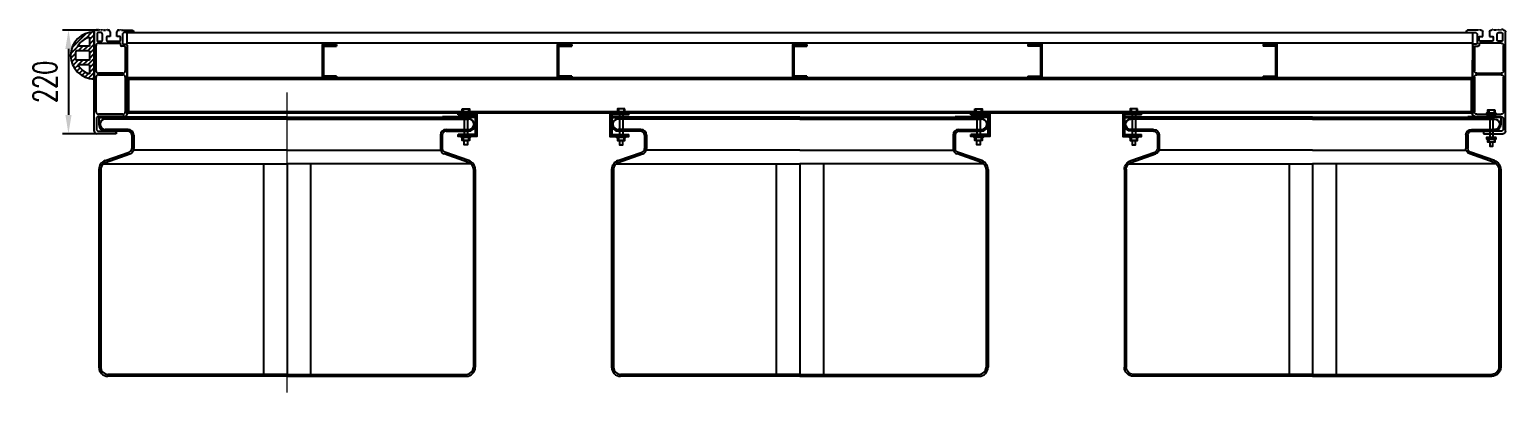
# Model space of a CAD drawing. Header units: millimetres. Extents: x -1822632 to -1305911, y 1206448 to 1536160.
# Drawn here: x -1658786 to -1655649, y 1241614 to 1242384 of the extents above; entities that cross this region are included whole.
import ezdxf

# ---------------------------------------------------------------- set-up
doc = ezdxf.new("R2010")
doc.units = ezdxf.units.MM
doc.header["$LTSCALE"] = 1000
doc.layers.get('DEFPOINTS').update_dxf_attribs({"linetype": 'CONTINUOUS'})
for name, color, linetype in [('DOTE', 1, 'CONTINUOUS'), ('L-struct-elev-18', 4, 'CONTINUOUS'), ('PUB_DIM', 3, 'CONTINUOUS'), ('主梁', 3, 'CONTINUOUS'), ('浮筒', 252, 'CONTINUOUS'), ('螺栓', 146, 'CONTINUOUS'), ('铝合金', 7, 'CONTINUOUS'), ('铝架', 4, 'CONTINUOUS'), ('防撞橡胶条', 4, 'CONTINUOUS')]:
    doc.layers.add(name, color=color, linetype=linetype)
doc.styles.add('_TCH_DIM', font='SIMPLEX.shx', dxfattribs={"width": 0.7, "bigfont": 'GBCBIG.shx'})
doc.dimstyles.new('TCH_1_800', dxfattribs={"dimscale": 0.5, "dimtxt": 100, "dimasz": 80, "dimexe": 25, "dimexo": 30, "dimgap": 50, "dimtad": 1, "dimdec": 0, "dimzin": 0, "dimdsep": 46, "dimtxsty": '_TCH_DIM', "dimcen": 0.09, "dimclrt": 7, "dimazin": 2, "dimtfac": 1, "dimtdec": 0, "dimtix": 1, "dimtmove": 2, "dimatfit": 3, "dimfxl": 1, "dimtolj": 1, "dimtzin": 0, "dimarcsym": 0})
pattern_1 = [(45, (-4447926.2568, 399298.6582), (-1.767766953, 1.767766953), []), (45, (-4447925.0783, 399298.6582), (-1.767766953, 1.767766953), [])]
pattern_2 = [(45, (-4446892.6163, 399199.969), (-3.535533906, 3.535533906), []), (45, (-4446890.2593, 399199.969), (-3.535533906, 3.535533906), [])]
pattern_3 = [(45, (-4447392.6163, 399199.969), (-3.535533906, 3.535533906), []), (45, (-4447390.2593, 399199.969), (-3.535533906, 3.535533906), [])]
pattern_4 = [(45, (-4446836.2568, 399298.6582), (-1.767766953, 1.767766953), []), (45, (-4446835.0783, 399298.6582), (-1.767766953, 1.767766953), [])]

# ---------------------------------------------------------------- blocks, each defined once
blk = doc.blocks.new('浮箱800×550')
at = {"layer": '浮筒'}
for p, q in [((0, 0), (-400, 0)), ((-400, 0), (-400, -15)), ((0, 0), (400, 0)), ((0, -4), (-386.4, -4)), ((-338, -26), (-386.4, -26)), ((-338, -30), (-385, -30)), ((0, -4), (386.4, -4)), ((338, -26), (386.4, -26)), ((338, -30), (385, -30)), ((400, 0), (400, -15)), ((-330, -38), (-330, -66.8)), ((-326, -38), (-326, -66.8)), ((326, -38), (326, -66.8)), ((330, -38), (330, -66.8)), ((-386.6, -92.2), (-335.4, -74.4)), ((-385.9, -96.2), (-334.1, -78.1)), ((0, -69.7), (-326.3, -69.7)), ((0, -69.7), (326.3, -69.7)), ((385.9, -96.2), (334.1, -78.1)), ((386.6, -92.2), (335.4, -74.4)), ((-400, -111.1), (-400, -531)), ((-396, -110.3), (-396, -531)), ((-390.7, -98.9), (0, -98.9)), ((-50, -98.9), (-50, -548.2)), ((0, -98.9), (0, -548.2)), ((0, -98.9), (0, -548.2)), ((390.7, -98.9), (0, -98.9)), ((50, -98.9), (50, -548.2)), ((396, -110.3), (396, -531)), ((400, -111.1), (400, -531)), ((0, -546), (-381, -546)), ((0, -550), (-381, -550)), ((0, -546), (381, -546)), ((0, -550), (381, -550))]:
    blk.add_line(p, q, dxfattribs=at)
at = {"layer": '浮筒', "lineweight": 35}
for points in [[(-399.9, 0), (-330.3, 0)], [(-399.9, 0), (-330.3, 0)], [(399.9, 0), (330.3, 0)], [(399.9, 0), (330.3, 0)]]:
    blk.add_lwpolyline(points, dxfattribs=at)
at = {"layer": '浮筒'}
for centre, radius, start, end in [((-385, -15), 15, 180, 270), ((-386.4, -15), 11, 90, 270), ((-338, -38), 12, 0, 90), ((-338, -38), 8, 0, 90), ((338, -38), 12, 90, 180), ((338, -38), 8, 90, 180), ((385, -15), 15, 270, 0), ((386.4, -15), 11, 270, 90), ((-380, -111.1), 20, 109.1798, 180), ((-338, -66.8), 8, 289.1798, 0), ((-338, -66.8), 12, 289.1798, 0), ((338, -66.8), 12, 180, 250.8202), ((338, -66.8), 8, 180, 250.8202), ((380, -111.1), 20, 0, 70.8202), ((-381, -110.3), 15, 109.1798, 180), ((381, -110.3), 15, 0, 70.8202), ((-381, -531), 19, 180, 270), ((-381, -531), 15, 180, 270), ((381, -531), 19, 270, 0), ((381, -531), 15, 270, 0)]:
    blk.add_arc(centre, radius, start, end, dxfattribs=at)
blk = doc.blocks.new('螺栓')
at = {"layer": '螺栓'}
for p, q in [((-5.6, 9), (-5.6, 2.2)), ((-3.4, 0), (-3.4, -49.4)), ((3.4, 0), (3.4, -49.4)), ((5.6, 9), (5.6, 2.2)), ((-5.6, -51.7), (-5.6, -58.4)), ((5.6, -51.7), (5.6, -58.4))]:
    blk.add_line(p, q, dxfattribs=at)
for points in [[(-10.1, 2.2), (10.1, 2.2), (10.1, 0), (-10.1, 0)], [(-7.9, 9), (7.9, 9), (7.9, 2.2), (-7.9, 2.2)], [(-10.1, -49.4), (10.1, -49.4), (10.1, -51.7), (-10.1, -51.7)], [(-7.9, -51.7), (7.9, -51.7), (7.9, -58.4), (-7.9, -58.4)], [(-3.4, -58.4), (3.4, -58.4), (3.4, -67.4), (-3.4, -67.4)]]:
    blk.add_lwpolyline(points, close=True, dxfattribs=at)
blk = doc.blocks.new('*D337')
at = {"layer": 'DEFPOINTS', "color": 0, "transparency": 16777216}
for p in [(-1658624.7, 1242383.1), (-1658703.6, 1242163.1), (-1658623.1, 1242163.1)]:
    blk.add_point(p, dxfattribs=at)
at = {"layer": 'PUB_DIM', "color": 0, "lineweight": -2, "transparency": 16777216}
for p, q in [((-1658639.7, 1242383.1), (-1658716.1, 1242383.1)), ((-1658703.6, 1242343.1), (-1658703.6, 1242203.1)), ((-1658638.1, 1242163.1), (-1658716.1, 1242163.1))]:
    blk.add_line(p, q, dxfattribs=at)
at = {"layer": 'PUB_DIM', "color": 0, "transparency": 16777216}
for points in [[(-1658710.2, 1242343.1), (-1658696.9, 1242343.1), (-1658703.6, 1242383.1)], [(-1658710.2, 1242203.1), (-1658696.9, 1242203.1), (-1658703.6, 1242163.1)]]:
    blk.add_solid(points, dxfattribs=at)
at = {"layer": 'PUB_DIM', "color": 7, "transparency": 16777216, "insert": (-1658753.6, 1242273.1), "char_height": 50, "attachment_point": 5, "rotation": 90, "style": '_TCH_DIM'}
blk.add_mtext('\\A1;220', dxfattribs=at)
blk = doc.blocks.new('主型材2')
at = {"layer": '铝合金', "lineweight": 25}
for p, q in [((-70, -109.8), (-70, 101.2)), ((-66, 105.2), (-65.4, 105.2)), ((-65.4, 105.2), (-64.8, 106.2)), ((-64.8, 106.2), (-64.6, 106.2)), ((-64.6, 106.2), (-63.9, 105.2)), ((-63.9, 105.2), (-63.3, 106.2)), ((-63.9, 96.3), (-63.9, 83.9)), ((-63.3, 106.2), (-63.1, 106.2)), ((-63.1, 106.2), (-62.5, 105.2)), ((-62.5, 105.2), (-61.9, 105.2)), ((-61.9, 105.2), (-61.2, 106.2)), ((-61.2, 106.2), (-61.1, 106.2)), ((-61.1, 106.2), (-60.4, 105.2)), ((-60.4, 105.2), (-59.7, 106.2)), ((-56.4, 100.3), (-59.9, 100.3)), ((-59.7, 106.2), (-59.6, 106.2)), ((-59.6, 106.2), (-58.9, 105.2)), ((-57.9, 105.2), (-58.9, 105.2)), ((-57.9, 105.2), (-57.2, 106.2)), ((-57.2, 106.2), (-57.1, 106.2)), ((-57.1, 106.2), (-56.4, 105.2)), ((-56.4, 105.2), (-55.7, 106.2)), ((-55.7, 106.2), (-55.6, 106.2)), ((-55.6, 106.2), (-54.9, 105.2)), ((-54.8, 105.2), (-54, 106.2)), ((-54, 106.2), (-54, 106.2)), ((-54, 106.2), (-53.3, 105.2)), ((-53.3, 105.2), (-52.6, 106.2)), ((-52.6, 106.2), (-52.5, 106.2)), ((-52.5, 106.2), (-51.8, 105.2)), ((-52.4, 83.9), (-52.4, 96.3)), ((-51.8, 105.2), (-51.1, 106.2)), ((-51.1, 106.2), (-51, 106.2)), ((-51, 106.2), (-50.3, 105.2)), ((-50.3, 105.2), (-45.8, 105.2)), ((-45.8, 105.2), (-45.1, 106.2)), ((-45.1, 106.2), (-45, 106.2)), ((-45, 106.2), (-44.3, 105.2)), ((-44.3, 105.2), (-43.6, 106.2)), ((-43.6, 106.2), (-43.5, 106.2)), ((-43.5, 106.2), (-42.8, 105.2)), ((-42.8, 105.2), (-42.1, 106.2)), ((-42.1, 106.2), (-42, 106.2)), ((-42, 106.2), (-41.3, 105.2)), ((-41.3, 105.2), (-40.1, 105.2)), ((-36.1, 101.2), (-36.1, 91.8)), ((-21.5, 91.8), (-21.5, 101.2)), ((-17.5, 105.2), (-16.4, 105.2)), ((-16.4, 105.2), (-15.7, 106.2)), ((-15.7, 106.2), (-15.6, 106.2)), ((-15.6, 106.2), (-14.9, 105.2)), ((-14.9, 105.2), (-14.2, 106.2)), ((-14.2, 106.2), (-14.1, 106.2)), ((-14.1, 106.2), (-13.4, 105.2)), ((-13.4, 105.2), (-12.7, 106.2)), ((-12.7, 106.2), (-12.6, 106.2)), ((-12.6, 106.2), (-11.9, 105.2)), ((-11.9, 105.2), (11.1, 105.2)), ((-10, 95.3), (-10, 77.3)), ((14.1, 100.3), (-5, 100.3)), ((11.1, 105.2), (14.1, 102.3)), ((14.1, 102.3), (14.1, 100.3)), ((-65.9, 18.5), (-65.9, 72.7)), ((-61.9, 81.9), (-54.4, 81.9)), ((-61, 77.7), (-16, 77.7)), ((-43.6, 89.8), (-43.6, 83.9)), ((-36.1, 91.8), (-41.6, 91.8)), ((-41.6, 81.9), (-16, 81.9)), ((-41.6, 81.9), (-16, 81.9)), ((-16, 91.8), (-21.5, 91.8)), ((-14, 83.9), (-14, 89.8)), ((-14, 75.7), (-14, 73.3)), ((-6, 71.3), (-12, 71.3)), ((-8, 75.3), (-2, 75.3)), ((-4, 69.3), (-4, 18.5)), ((0, 73.3), (0, -73.3)), ((0, -73.7), (0, 41.2)), ((-65.9, -68.7), (-65.9, 5.3)), ((-9, 13.5), (-60.9, 13.5)), ((-60.9, 10.3), (-9, 10.3)), ((-4, 5.3), (-4, -68.7)), ((-65.4, -83.3), (-65.4, -104.8)), ((-9, -73.7), (-60.9, -73.7)), ((-5, -78.3), (-60.4, -78.3)), ((-23.4, -114.8), (-65, -114.8)), ((-60.4, -109.8), (-25.4, -109.8)), ((-23.4, -111.8), (-23.4, -114.8))]:
    blk.add_line(p, q, dxfattribs=at)
for centre, radius, start, end in [((-66, 101.2), 4, 90, 180), ((-59.9, 96.3), 4, 90, 180), ((-56.4, 96.3), 4, 0, 90), ((-40.1, 101.2), 4, 0, 90), ((-17.5, 101.2), 4, 90, 180), ((-5, 95.3), 5, 90, 180), ((-60.9, 72.7), 5, 90, 180), ((-61.9, 83.9), 2, 180, 270), ((-54.4, 83.9), 2, 270, 0), ((-41.6, 89.8), 2, 90, 180), ((-41.6, 83.9), 2, 180, 270), ((-16, 89.8), 2, 0, 90), ((-16, 83.9), 2, 270, 0), ((-16, 75.7), 2, 0, 90), ((-12, 73.3), 2, 180, 270), ((-8, 77.3), 2, 180, 270), ((-6, 69.3), 2, 0, 90), ((-2, 73.3), 2, 0, 90), ((-60.9, 18.5), 5, 180, 270), ((-60.9, 5.3), 5, 90, 180), ((-9, 18.5), 5, 270, 0), ((-9, 5.3), 5, 0, 90), ((-60.9, -68.7), 5, 180, 270), ((-60.4, -83.3), 5, 90, 180), ((-9, -68.7), 5, 270, 0), ((-5, -73.3), 5, 270, 0), ((-65, -109.8), 5, 180, 270), ((-60.4, -104.8), 5, 180, 270), ((-25.4, -111.8), 2, 0, 90)]:
    blk.add_arc(centre, radius, start, end, dxfattribs=at)
blk = doc.blocks.new('D型防撞条')
at = {"layer": '防撞橡胶条'}
h = blk.add_hatch(dxfattribs=at)
h.set_pattern_fill('橡胶', color=256, scale=2)
h.set_pattern_definition([(45, (-2124153.6965, -537261.837), (-5.000000133, 5.000000133), []), (135, (-2124142.565, -537261.837), (-5.000000133, -5.000000133), [1.6, -5.471068])])
h.paths.add_polyline_path([(0, 50, 1), (0, -50)])
h.paths.add_polyline_path([(-10, 20), (-34.6, 20, -0.201283), (-10, 38.7)], flags=16)
h.paths.add_polyline_path([(-10, 10), (-10, -10), (-38.7, -10, -0.127017), (-38.7, 10)], flags=16)
h.paths.add_polyline_path([(-10, -20), (-10, -38.7, -0.201283), (-34.6, -20)], flags=16)
for p, q in [((-10, 38.7), (-10, 20)), ((0, 50), (0, -50)), ((-10, 10), (-38.7, 10)), ((-10, 20), (-34.6, 20)), ((-10, 10), (-10, -10)), ((-10, -10), (-38.7, -10)), ((-10, -20), (-34.6, -20)), ((-10, -20), (-10, -38.7))]:
    blk.add_line(p, q, dxfattribs=at)
for radius, start, end in [(50, 90, 270), (40, 104.4775, 150), (40, 165.5225, 194.4775), (40, 210, 255.5225)]:
    blk.add_arc((0, 0), radius, start, end, dxfattribs=at)

msp = doc.modelspace()

# ---------------------------------------------------------------- hatches: boundary and pattern name
at = {"layer": '铝架'}
h = msp.add_hatch(dxfattribs=at)
h.set_pattern_fill('金属', color=256, scale=2)
h.set_pattern_definition([(45, (-4447892.6163, 399199.969), (-3.535533906, 3.535533906), []), (45, (-4447890.2593, 399199.969), (-3.535533906, 3.535533906), [])])
h.paths.add_polyline_path([(-1658160.912, 1242349.162), (-1658133.912, 1242349.162), (-1658133.912, 1242352.162), (-1658163.912, 1242352.162), (-1658163.912, 1242282.162), (-1658133.912, 1242282.162), (-1658133.912, 1242285.162), (-1658160.912, 1242285.162)])
h = msp.add_hatch(dxfattribs=at)
h.set_pattern_fill('金属', color=256, scale=2)
h.set_pattern_definition(pattern_3)
h.paths.add_polyline_path([(-1657660.912, 1242349.162), (-1657633.912, 1242349.162), (-1657633.912, 1242352.162), (-1657663.912, 1242352.162), (-1657663.912, 1242282.162), (-1657633.912, 1242282.162), (-1657633.912, 1242285.162), (-1657660.912, 1242285.162)])
h = msp.add_hatch(dxfattribs=at)
h.set_pattern_fill('金属', color=256, scale=2)
h.set_pattern_definition(pattern_2)
h.paths.add_polyline_path([(-1657160.912, 1242349.162), (-1657133.912, 1242349.162), (-1657133.912, 1242352.162), (-1657163.912, 1242352.162), (-1657163.912, 1242282.162), (-1657133.912, 1242282.162), (-1657133.912, 1242285.162), (-1657160.912, 1242285.162)])
h = msp.add_hatch(dxfattribs=at)
h.set_pattern_fill('金属', color=256, scale=2)
h.set_pattern_definition(pattern_3)
h.paths.add_polyline_path([(-1656636.912, 1242349.162), (-1656663.912, 1242349.162), (-1656663.912, 1242352.162), (-1656633.912, 1242352.162), (-1656633.912, 1242282.162), (-1656663.912, 1242282.162), (-1656663.912, 1242285.162), (-1656636.912, 1242285.162)])
h = msp.add_hatch(dxfattribs=at)
h.set_pattern_fill('金属', color=256, scale=2)
h.set_pattern_definition(pattern_2)
h.paths.add_polyline_path([(-1656136.912, 1242349.162), (-1656163.912, 1242349.162), (-1656163.912, 1242352.162), (-1656133.912, 1242352.162), (-1656133.912, 1242282.162), (-1656163.912, 1242282.162), (-1656163.912, 1242285.162), (-1656136.912, 1242285.162)])
h = msp.add_hatch(dxfattribs=at)
h.set_pattern_fill('金属', color=256)
h.set_pattern_definition(pattern_1)
h.paths.add_polyline_path([(-1657875.317, 1242207.162), (-1657875.317, 1242203.162), (-1657839.317, 1242203.162), (-1657839.317, 1242161.162), (-1657875.317, 1242161.162), (-1657875.317, 1242157.162), (-1657835.317, 1242157.162), (-1657835.317, 1242207.162)])
h = msp.add_hatch(dxfattribs=at)
h.set_pattern_fill('金属', color=256)
h.set_pattern_definition(pattern_4)
h.paths.add_polyline_path([(-1657552.507, 1242207.162), (-1657552.507, 1242157.162), (-1657512.507, 1242157.162), (-1657512.507, 1242161.162), (-1657548.507, 1242161.162), (-1657548.507, 1242203.162), (-1657512.507, 1242203.162), (-1657512.507, 1242207.162)])
h = msp.add_hatch(dxfattribs=at)
h.set_pattern_fill('金属', color=256)
h.set_pattern_definition(pattern_4)
h.paths.add_polyline_path([(-1656785.317, 1242207.162), (-1656785.317, 1242203.162), (-1656749.317, 1242203.162), (-1656749.317, 1242161.162), (-1656785.317, 1242161.162), (-1656785.317, 1242157.162), (-1656745.317, 1242157.162), (-1656745.317, 1242207.162)])
h = msp.add_hatch(dxfattribs=at)
h.set_pattern_fill('金属', color=256)
h.set_pattern_definition(pattern_1)
h.paths.add_polyline_path([(-1656462.507, 1242207.162), (-1656462.507, 1242157.162), (-1656422.507, 1242157.162), (-1656422.507, 1242161.162), (-1656458.507, 1242161.162), (-1656458.507, 1242203.162), (-1656422.507, 1242203.162), (-1656422.507, 1242207.162)])

# ---------------------------------------------------------------- linework, layer by layer
at = {"layer": 'DOTE', "lineweight": 9}
msp.add_lwpolyline([(-1658238.912, 1241613.772), (-1658238.912, 1242250.604)], dxfattribs=at)
at = {"layer": 'L-struct-elev-18'}
msp.add_lwpolyline([(-1658578.939, 1242378.179), (-1655718.939, 1242378.179), (-1655718.939, 1242355.179), (-1658578.939, 1242355.179)], close=True, dxfattribs=at)
at = {"layer": '铝架'}
for p, q in [((-1658133.912, 1242352.162), (-1658133.912, 1242349.162)), ((-1657633.912, 1242352.162), (-1657633.912, 1242349.162)), ((-1657133.912, 1242352.162), (-1657133.912, 1242349.162)), ((-1656663.912, 1242352.162), (-1656663.912, 1242349.162)), ((-1656163.912, 1242352.162), (-1656163.912, 1242349.162)), ((-1658578.939, 1242282.162), (-1658578.939, 1242207.162)), ((-1658578.939, 1242282.162), (-1655718.884, 1242282.162)), ((-1658575.939, 1242279.162), (-1658575.939, 1242210.162)), ((-1658575.939, 1242279.162), (-1655721.884, 1242279.162)), ((-1658133.912, 1242285.162), (-1658133.912, 1242282.162)), ((-1657633.912, 1242285.162), (-1657633.912, 1242282.162)), ((-1657133.912, 1242285.162), (-1657133.912, 1242282.162)), ((-1656663.912, 1242285.162), (-1656663.912, 1242282.162)), ((-1656163.912, 1242285.162), (-1656163.912, 1242282.162)), ((-1655721.884, 1242279.162), (-1655721.884, 1242210.162)), ((-1655718.884, 1242282.162), (-1655718.884, 1242207.162)), ((-1657875.317, 1242203.162), (-1657839.317, 1242203.162)), ((-1657839.317, 1242203.162), (-1657839.317, 1242161.162)), ((-1657512.507, 1242203.162), (-1657548.507, 1242203.162)), ((-1657548.507, 1242203.162), (-1657548.507, 1242161.162)), ((-1656785.317, 1242203.162), (-1656749.317, 1242203.162)), ((-1656749.317, 1242203.162), (-1656749.317, 1242161.162)), ((-1656422.507, 1242203.162), (-1656458.507, 1242203.162)), ((-1656458.507, 1242203.162), (-1656458.507, 1242161.162)), ((-1657839.317, 1242161.162), (-1657875.317, 1242161.162)), ((-1657548.507, 1242161.162), (-1657512.507, 1242161.162)), ((-1656749.317, 1242161.162), (-1656785.317, 1242161.162)), ((-1656458.507, 1242161.162), (-1656422.507, 1242161.162))]:
    msp.add_line(p, q, dxfattribs=at)
for points in [[(-1658133.912, 1242282.162), (-1658163.912, 1242282.162), (-1658163.912, 1242352.162), (-1658133.912, 1242352.162)], [(-1658133.912, 1242285.162), (-1658160.912, 1242285.162), (-1658160.912, 1242349.162), (-1658133.912, 1242349.162)], [(-1657633.912, 1242282.162), (-1657663.912, 1242282.162), (-1657663.912, 1242352.162), (-1657633.912, 1242352.162)], [(-1657633.912, 1242285.162), (-1657660.912, 1242285.162), (-1657660.912, 1242349.162), (-1657633.912, 1242349.162)], [(-1657133.912, 1242282.162), (-1657163.912, 1242282.162), (-1657163.912, 1242352.162), (-1657133.912, 1242352.162)], [(-1657133.912, 1242285.162), (-1657160.912, 1242285.162), (-1657160.912, 1242349.162), (-1657133.912, 1242349.162)], [(-1656663.912, 1242282.162), (-1656633.912, 1242282.162), (-1656633.912, 1242352.162), (-1656663.912, 1242352.162)], [(-1656663.912, 1242285.162), (-1656636.912, 1242285.162), (-1656636.912, 1242349.162), (-1656663.912, 1242349.162)], [(-1656163.912, 1242282.162), (-1656133.912, 1242282.162), (-1656133.912, 1242352.162), (-1656163.912, 1242352.162)], [(-1656163.912, 1242285.162), (-1656136.912, 1242285.162), (-1656136.912, 1242349.162), (-1656163.912, 1242349.162)], [(-1658578.939, 1242207.162), (-1657148.912, 1242207.162), (-1655718.884, 1242207.162)], [(-1658575.939, 1242210.162), (-1657148.912, 1242210.162), (-1655721.884, 1242210.162)], [(-1657875.317, 1242203.162), (-1657875.317, 1242207.162), (-1657835.317, 1242207.162), (-1657835.317, 1242157.162), (-1657875.317, 1242157.162), (-1657875.317, 1242161.162)], [(-1657512.507, 1242203.162), (-1657512.507, 1242207.162), (-1657552.507, 1242207.162), (-1657552.507, 1242157.162), (-1657512.507, 1242157.162), (-1657512.507, 1242161.162)], [(-1656785.317, 1242203.162), (-1656785.317, 1242207.162), (-1656745.317, 1242207.162), (-1656745.317, 1242157.162), (-1656785.317, 1242157.162), (-1656785.317, 1242161.162)], [(-1656422.507, 1242203.162), (-1656422.507, 1242207.162), (-1656462.507, 1242207.162), (-1656462.507, 1242157.162), (-1656422.507, 1242157.162), (-1656422.507, 1242161.162)]]:
    msp.add_lwpolyline(points, dxfattribs=at)

# ---------------------------------------------------------------- block references
at = {"layer": '主梁'}
msp.add_blockref('主型材2', (-1658578.939, 1242277.9), dxfattribs=at)
at = {"layer": '主梁', "xscale": -1}
msp.add_blockref('主型材2', (-1655718.884, 1242277.9), dxfattribs=at)
at = {"layer": '浮筒', "color": 2}
for p in [(-1658238.912, 1242198.119), (-1657148.912, 1242198.119)]:
    msp.add_blockref('浮箱800×550', p, dxfattribs=at)
at = {"layer": '浮筒', "color": 2, "xscale": -1}
msp.add_blockref('浮箱800×550', (-1656058.912, 1242198.119), dxfattribs=at)
at = {"layer": '螺栓'}
for p in [(-1657858.912, 1242207.162), (-1656768.912, 1242207.162)]:
    msp.add_blockref('螺栓', p, dxfattribs=at)
at = {"layer": '螺栓', "xscale": -1}
for p in [(-1657528.912, 1242207.162), (-1656438.912, 1242207.162), (-1655678.912, 1242204.157)]:
    msp.add_blockref('螺栓', p, dxfattribs=at)
at = {"layer": '铝架'}
msp.add_blockref('D型防撞条', (-1658648.912, 1242329.149), dxfattribs=at)

# ---------------------------------------------------------------- dimensions: what is measured, and where the dimension line sits
at = {"layer": 'PUB_DIM'}
dim = msp.add_linear_dim(base=(-1658703.563, 1242163.149), p1=(-1658624.726, 1242383.149), p2=(-1658623.137, 1242163.149), angle=90, dimstyle='TCH_1_800', dxfattribs=at)
dim.commit()
dim.dimension.update_dxf_attribs({"geometry": '*D337', "text_midpoint": (-1658753.563, 1242273.149)})

doc.saveas('drawing.dxf')
